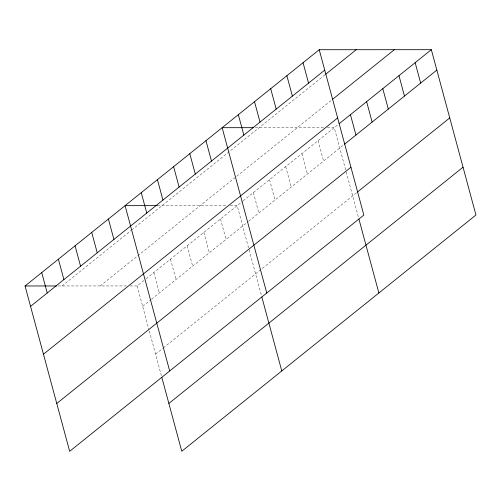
<?xml version="1.0" encoding="UTF-8"?>
<svg xmlns="http://www.w3.org/2000/svg" width="501" height="501" viewBox="0 0 501 501"><rect width="100%" height="100%" fill="white"/><g stroke="black" fill="none" stroke-linecap="round" stroke-linejoin="round"><path stroke-width="0.38" stroke-dasharray="2.5 1.88" d="M62.043 285.965L131.105 230.498M131.7 230.022L325.068 74.737M100.162 285.952L332.019 99.749M130.216 285.939L137.155 285.939L145.49 279.245M146.085 278.769L242.572 201.283M243.167 200.801L338.451 124.279M142.66 306.336L150.995 299.648M151.59 299.166L248.076 221.68M248.671 221.204L343.955 144.683M155.567 354.169L162.706 348.433M163.307 347.951L356.862 192.509M255.297 127.674L323.471 127.655M327.322 127.649L334.255 127.649L346.016 171.217M157.446 205.642L226.389 205.617M230.241 205.617L237.18 205.61L248.934 249.179M58.191 285.965L126.365 285.939M346.216 171.968L358.71 218.279M318.079 140.643L323.583 161.046M301.896 153.638L307.401 174.041M285.72 166.633L291.225 187.03M269.538 179.627L275.043 200.024M253.356 192.616L258.86 213.019M249.135 249.93L261.428 295.496M220.509 219L226.014 239.403M203.838 232.389L209.343 252.792M187.167 245.778L192.672 266.175M170.497 259.161L176.001 279.564M153.826 272.55L159.331 292.953M137.155 285.939L148.91 329.508M149.311 331.004L161.61 376.57"/><path stroke-width="0.75" d="M319.231 49.724L363.845 215.061L69.664 451.313L25.05 285.977L319.231 49.724L431.336 49.687L475.95 215.023L181.769 451.276L161.81 377.316M30.555 306.374L324.736 70.127M325.669 74.254L356.23 49.712M332.62 99.267L394.343 49.699M43.462 354.207L337.643 117.954M339.052 123.797L431.336 49.687M344.556 144.2L436.841 70.09M56.757 403.487L350.938 167.234M357.463 192.027L449.748 117.917M168.862 403.449L463.043 167.196M253.75 127.674L222.156 127.686L266.764 293.022M157.446 205.642L125.075 205.648L169.682 370.99M25.05 285.977L56.651 285.965M415.16 62.681L420.665 83.078M398.978 75.676L404.482 96.073M382.795 88.671L388.3 109.068M366.619 101.659L372.124 122.062M350.437 114.654L355.942 135.057M358.91 219.025L378.869 292.985M303.055 62.719L308.56 83.116M286.873 75.714L292.377 96.111M270.69 88.702L276.195 109.105M254.514 101.697L260.019 122.1M238.332 114.691L243.837 135.095M261.835 296.987L281.787 370.953M205.974 140.681L211.478 161.084M189.791 153.675L195.296 174.079M173.615 166.67L179.12 187.067M157.433 179.665L162.938 200.062M141.251 192.653L146.755 213.057M108.404 219.037L113.909 239.44M91.733 232.426L97.238 252.823M75.062 245.816L80.567 266.213M58.392 259.199L63.896 279.602M41.721 272.588L47.226 292.991"/></g></svg>
